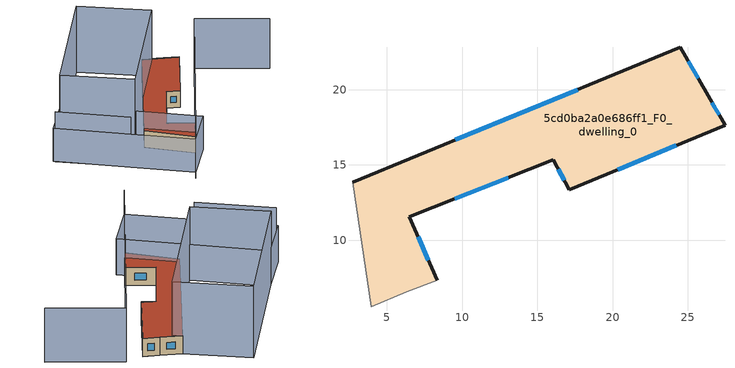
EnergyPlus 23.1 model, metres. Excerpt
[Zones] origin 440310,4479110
5cd0ba2a0e686ff1_F0_dwelling_0
 floor ground (EU_floor_Construction): 27.48,17.65 26.22,19.84 24.52,22.82 2.71,13.85 3.95,5.58 6.33,6.57 8.34,7.35 6.5,11.56 16.06,15.33 17.11,13.35 z0
 wall outside (EU_wall_Construction): 2.71,13.85 24.52,22.82 26.22,19.84 27.48,17.65 17.11,13.35 16.06,15.33 6.5,11.56 8.34,7.35 z0:3
 wall adiabatic (EU_wall_Construction): 8.34,7.35 6.33,6.57 3.95,5.58 2.71,13.85 z0:3
 window (EU_Window_Construction): 13.06,14.15 9.49,12.74 / 7.07,10.24 7.76,8.67 / 9.54,16.66 17.69,20.01 / 25.05,21.88 25.69,20.77 / 26.61,19.15 27.09,18.34 / 24.23,16.3 20.36,14.7 / 16.78,13.97 16.39,14.71 z0.94:2.06
 roof outside (EU_roof_Construction): 24.52,22.82 26.22,19.84 27.48,17.65 17.11,13.35 16.06,15.33 6.5,11.56 8.34,7.35 6.33,6.57 3.95,5.58 2.71,13.85 z3
shading: -3.64,2.6 29.82,16 / 29.82,16 34.28,4.84 / -6.74,25.36 -3.95,13.53 z0:9; -1.86,3.29 -6.81,25.67 / -6.81,25.67 0.66,27.32 / 0.66,27.32 5.61,4.94 / 5.61,4.94 -1.86,3.29 z0:6; -0.36,27.07 21.82,32.97 / 21.82,32.97 24.92,21.32 / 24.92,21.32 2.74,15.42 / 2.74,15.42 -0.36,27.07 z0:12
[Building]
EU S2 Campaign: North Axis=0; Terrain=City; Solar Distribution=FullExterior
[Site:Location]
Madrid: Latitude=40.5; Longitude=-3.5; Time Zone=1; Elevation=609
[SizingPeriod:WeatherFileDays]
AnnualSizingPeriod: Begin Month=1; Begin Day of Month=1; End Month=12; End Day of Month=31; Day of Week for Start Day=Monday; Use Weather File Daylight Saving Period=No; Use Weather File Rain and Snow Indicators=No
[MATERIAL]
EU_InternalMass_Material: Roughness=MediumRough; Thickness=0.1; Conductivity=1; Density=1800; Specific Heat=900; Thermal Absorptance=0.9; Solar Absorptance=0.7; Visible Absorptance=0.7
[MATERIAL:NOMASS] Roughness=MediumRough; Thermal Absorptance=0.9; Solar Absorptance=0.7; Visible Absorptance=0.7
Name | Thermal Resistance
EU_wall_NoMass | 0.461255
EU_roof_NoMass | 0.289352
EU_floor_NoMass | 0.631313
[WINDOWMATERIAL:SIMPLEGLAZINGSYSTEM]
EU_Window_SimpleGlazing: UFactor=3.792; Solar Heat Gain Coefficient=0.85; Visible Transmittance=0.85
[CONSTRUCTION]
EU_wall_Construction: EU_wall_NoMass
EU_roof_Construction: EU_roof_NoMass
EU_floor_Construction: EU_floor_NoMass
EU_InternalMass_Construction: EU_InternalMass_Material
EU_Window_Construction: EU_Window_SimpleGlazing
[ZONE]
5cd0ba2a0e686ff1_F0_dwelling_0: Type=1; Multiplier=1; Ceiling Height=autocalculate; Volume=396.855; Floor Area=autocalculate; Part of Total Floor Area=Yes
[INTERNALMASS]
5cd0ba2a0e686ff1_F0_dwelling_0_EU_InternalMass: Construction=EU_InternalMass_Construction; Zone or ZoneList=5cd0ba2a0e686ff1_F0_dwelling_0; Surface Area=132.285
[OTHEREQUIPMENT]
EU_Step8_InternalGain_5cd0ba2a0e686ff1_F0_dwelling_0_f000: Fuel Type=Electricity; Zone or ZoneList or Space or SpaceList=5cd0ba2a0e686ff1_F0_dwelling_0; Schedule=EU_Step8_GainSchedule_5cd0ba2a0e686ff1_F0_dwelling_0_f000; Design Level Calculation Method=Watts/Area; Power per Zone Floor Area=1; Fraction Latent=0; Fraction Radiant=0; Fraction Lost=0; Carbon Dioxide Generation Rate=0; EndUse Subcategory=EU_Step8_InternalGains
[ZONEVENTILATION:DESIGNFLOWRATE]
EU_ConstantAir_5cd0ba2a0e686ff1_F0_dwelling_0: Zone or ZoneList or Space or SpaceList=5cd0ba2a0e686ff1_F0_dwelling_0; Schedule=EU_AlwaysOn; Design Flow Rate Calculation Method=AirChanges/Hour; Air Changes per Hour=0.64; Ventilation Type=Natural; Fan Pressure Rise=0; Fan Total Efficiency=1; Constant Term Coefficient=1; Temperature Term Coefficient=0; Velocity Term Coefficient=0; Velocity Squared Term Coefficient=0; Minimum Indoor Temperature=-100; Maximum Indoor Temperature=100; Delta Temperature=-100; Minimum Outdoor Temperature=-100; Maximum Outdoor Temperature=100; Maximum Wind Speed=40
[HVACTEMPLATE:THERMOSTAT]
EU_HeatOnly_5cd0ba2a0e686ff1_F0_dwelling_0: Constant Heating Setpoint=20; Constant Cooling Setpoint=50
[HVACTEMPLATE:ZONE:IDEALLOADSAIRSYSTEM]
5cd0ba2a0e686ff1_F0_dwelling_0: Template Thermostat=EU_HeatOnly_5cd0ba2a0e686ff1_F0_dwelling_0; System Availability Schedule=EU_AlwaysOn; Maximum Heating Supply Air Temperature=50; Minimum Cooling Supply Air Temperature=13; Maximum Heating Supply Air Humidity Ratio=0.0156; Minimum Cooling Supply Air Humidity Ratio=0.0077; Heating Limit=NoLimit; Cooling Limit=NoLimit; Heating Availability Schedule=EU_AlwaysOn; Cooling Availability Schedule=EU_CoolingOff; Dehumidification Control Type=ConstantSensibleHeatRatio; Cooling Sensible Heat Ratio=0.7; Dehumidification Setpoint=60; Humidification Control Type=None; Humidification Setpoint=30; Outdoor Air Method=None; Outdoor Air Flow Rate per Person=0.00944; Outdoor Air Flow Rate per Zone Floor Area=0; Outdoor Air Flow Rate per Zone=0; Demand Controlled Ventilation Type=None; Outdoor Air Economizer Type=NoEconomizer; Heat Recovery Type=None; Sensible Heat Recovery Effectiveness=0.7; Latent Heat Recovery Effectiveness=0.65
[SIZING:ZONE]
5cd0ba2a0e686ff1_F0_dwelling_0: Zone Cooling Design Supply Air Temperature Input Method=SupplyAirTemperature; Zone Cooling Design Supply Air Temperature=13; Zone Heating Design Supply Air Temperature Input Method=SupplyAirTemperature; Zone Heating Design Supply Air Temperature=50; Zone Cooling Design Supply Air Humidity Ratio=0.008; Zone Heating Design Supply Air Humidity Ratio=0.008; Cooling Design Air Flow Method=DesignDay; Cooling Design Air Flow Rate=0; Cooling Minimum Air Flow per Zone Floor Area=0.000762; Cooling Minimum Air Flow=0; Cooling Minimum Air Flow Fraction=0.2; Heating Design Air Flow Method=DesignDay; Heating Design Air Flow Rate=0; Heating Maximum Air Flow per Zone Floor Area=0.002032; Heating Maximum Air Flow=0.141576; Heating Maximum Air Flow Fraction=0.3; Account for Dedicated Outdoor Air System=No; Dedicated Outdoor Air System Control Strategy=NeutralSupplyAir; Dedicated Outdoor Air Low Setpoint Temperature for Design=autosize; Dedicated Outdoor Air High Setpoint Temperature for Design=autosize; Zone Load Sizing Method=Sensible Load Only No Latent Load; Zone Latent Cooling Design Supply Air Humidity Ratio Input Method=HumidityRatioDifference; Zone Cooling Design Supply Air Humidity Ratio Difference=0.005; Zone Latent Heating Design Supply Air Humidity Ratio Input Method=HumidityRatioDifference; Zone Humidification Design Supply Air Humidity Ratio Difference=0.005
[SCHEDULE:CONSTANT]
Name | Hourly Value
EU_AlwaysOn | 1
EU_CoolingOff | 0
[SCHEDULE:FILE]
EU_Step8_GainSchedule_5cd0ba2a0e686ff1_F0_dwelling_0_f000: File=../../schedules/5cd0ba2a0e686ff1/5cd0ba2a0e686ff1_F0_dwelling_0_f000_gain.csv; Column Number=1; Rows to Skip at Top=0; Number of Hours of Data=8760; Column Separator=Comma; Interpolate to Timestep=No; Minutes per Item=60; Adjust Schedule for Daylight Savings=Yes
